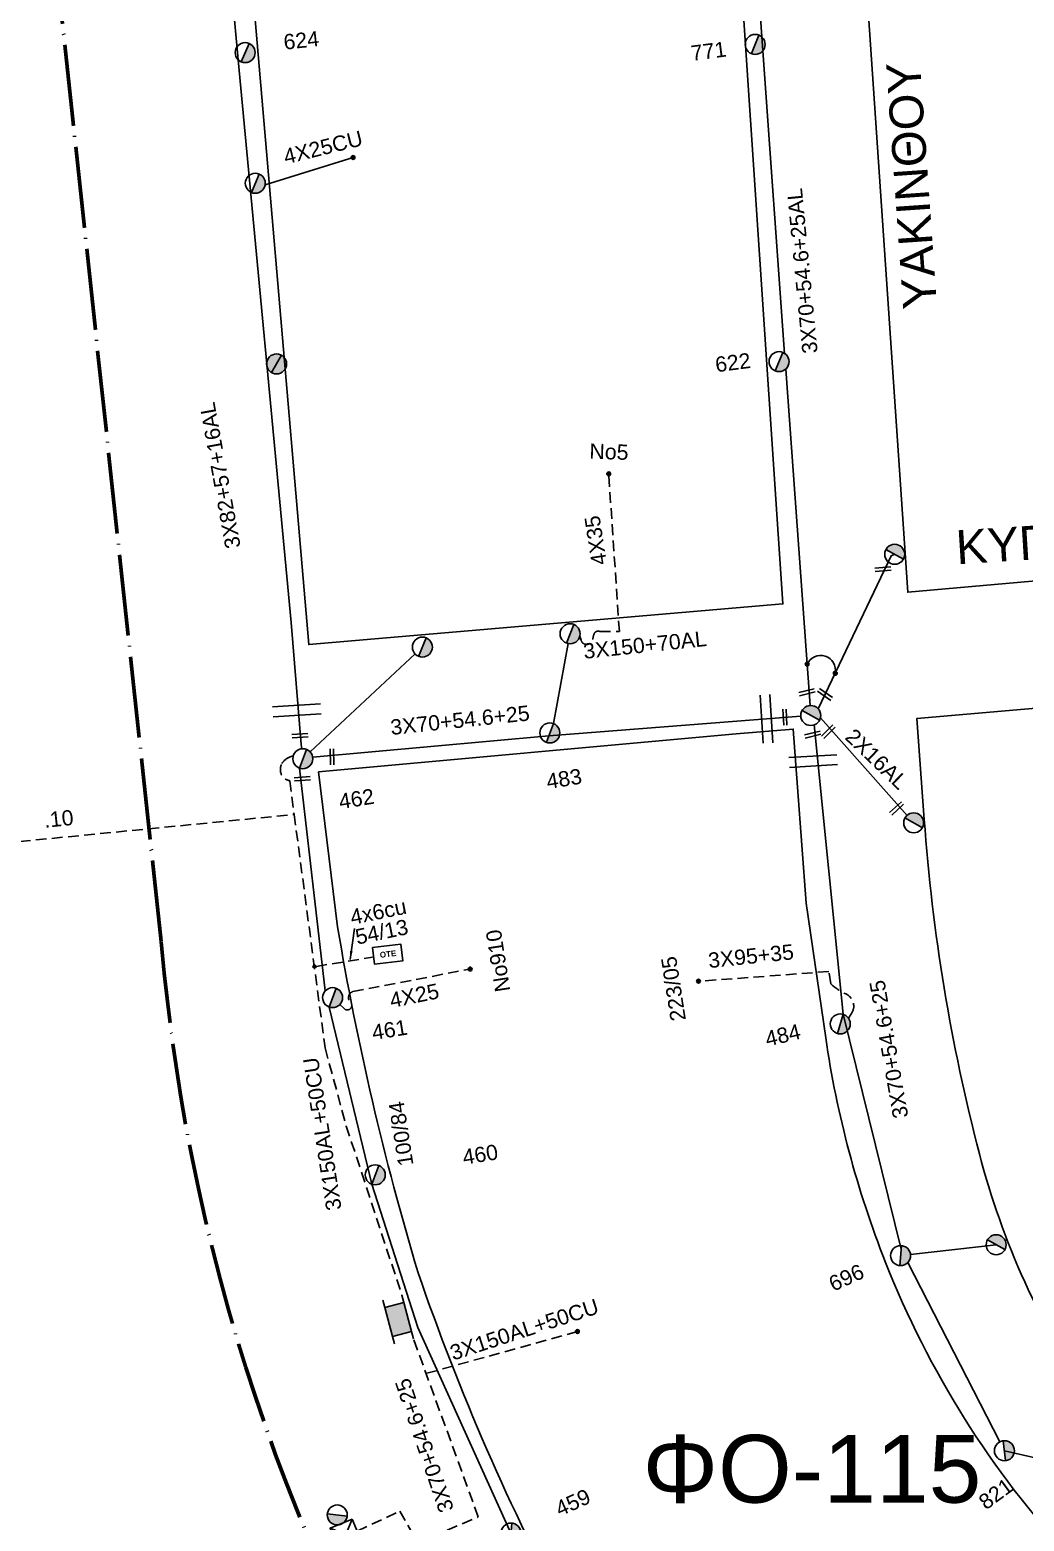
# Model space of a CAD drawing. Header units: millimetres. Extents: x 918 to 3138, y 719 to 1759.
# Drawn here: x 1130.3 to 1247.6, y 895.1 to 1071.1 of the extents above; entities that cross this region are included whole.
import ezdxf

# ---------------------------------------------------------------- set-up
doc = ezdxf.new("R2010")
doc.units = ezdxf.units.MM
doc.header["$LTSCALE"] = 0.5
doc.linetypes.add('ACAD_ISO04W100', pattern=[30, 24, -3, 0, -3])
doc.linetypes.add('DASHED', pattern=[19.05, 12.7, -6.35])
for name, color, linetype in [('Link Box 4 Διευθύνσεων', 7, 'Continuous'), ('Pillar OTE', 7, 'Continuous'), ('Άγνωστα', 7, 'Continuous'), ('Γυμνά εναέρια ΧΤ (1Φ)   2x16AL', 7, 'Continuous'), ('Επιγραφές - Σχήματα', 7, 'Continuous'), ('Καλώδια ΧΤ   3x150+70AL', 7, 'DASHED'), ('Καλώδια ΧΤ   3x150AL+50CU', 7, 'DASHED'), ('Καλώδια ΧΤ   4x25CU', 7, 'DASHED'), ('Καλώδια ΧΤ   4x6CU', 7, 'DASHED'), ('Μηχανική τομή', 7, 'Continuous'), ('Στύλος Ξύλινος', 7, 'Continuous'), ('Στύλος Ξύλινος @ 1', 7, 'Continuous'), ('Στύλος ΦΜ', 7, 'Continuous'), ('Στύλος ΦΜ @ 1', 7, 'Continuous'), ('Συνδέσεις', 7, 'Continuous'), ('Συνεστραμμένα ΧΤ   3x70+54.6+25 AL', 7, 'SYN_LINE'), ('Τομή', 7, 'Continuous'), ('Υποσταθμός εναέριος 2 στύλων', 7, 'Continuous'), ('Υποσταθμός πόλεως', 7, 'Continuous'), ('Υπόβαθρο ΔΕΗ', 7, 'Continuous'), ('Υπόγεια Καλώδια Δικτύου ΧΤ   .10', 7, 'DASHED'), ('Υπόγεια καλώδια Παροχών ΧΤ   4x25', 7, 'DASHED')]:
    doc.layers.add(name, color=color, linetype=linetype)
doc.styles.add('arial', font='ARIAL.TTF')
doc.styles.get("Standard").update_dxf_attribs({"font": 'ARIAL.TTF'})
doc.linetypes.add('SYN_LINE', pattern='A,0.5,-0.0001,["/\\/\\/\\/",Standard,S=0.1,R=0,X=0,Y=-0.05],-0.25', length=0.7501)
doc.dimstyles.new('ISO-25', dxfattribs={"dimtxt": 2.5, "dimasz": 2.5, "dimexe": 1.25, "dimexo": 0.625, "dimtad": 1, "dimtxsty": 'Standard', "dimcen": 2.5, "dimadec": 0, "dimazin": 0, "dimtfac": 1, "dimtmove": 0, "dimatfit": 3, "dimfxl": 1, "dimarcsym": 0})

# ---------------------------------------------------------------- blocks, each defined once
blk = doc.blocks.new('ΜΗΧΑΝΙΚΗ ΤΟΜΗ')
at = {"layer": 'Μηχανική τομή', "ltscale": 40}
for p, q in [((-1.89, 0.78), (1.89, 0.78)), ((1.89, 0), (-1.89, 0))]:
    blk.add_line(p, q, dxfattribs=at)
blk = doc.blocks.new('ΤΟΜΗ')
at = {"layer": 'Τομή', "ltscale": 40}
for p, q in [((-5.68, 0), (5.68, 0)), ((5.68, -2.33), (-5.68, -2.33))]:
    blk.add_line(p, q, dxfattribs=at)
blk = doc.blocks.new('ΥΠΑΡΧΩΝ ΤΣΙΜΕΝΤΕΝΙΟΣ ΣΤΥΛΟΣ')
at = {"layer": 'Στύλος ΦΜ'}
blk.add_hatch(color=7, dxfattribs=at).paths.add_polyline_path([(-1.29, -2.28, 0.574793), (2.62, 0, 0.268822), (1.3, 2.27)])
at = {"layer": 'Στύλος ΦΜ', "color": 7}
blk.add_line((-1.29, -2.28), (1.3, 2.27), dxfattribs=at)
blk.add_circle((0, 0), 2.62, dxfattribs=at)
at = {"layer": 'Στύλος ΦΜ', "flags": 4}
for tag, p in [('ΑΡΙΘΜΟΣ', (-4.68, 8.05)), ('ΤΥΠΟΣ', (-4.91, 3.03))]:
    blk.add_attdef(tag, p, '', height=4, dxfattribs=at)
blk = doc.blocks.new('ΥΠΟΣΤΑΘΜΟΣ ΕΝΑΕΡΙΟΣ ΕΠΙ 2 ΣΤΥΛΩΝ')
at = {"layer": 'Υποσταθμός εναέριος 2 στύλων', "linetype": 'Continuous'}
for points in [[(-11.97, -2.11, 0.574793), (-8.45, -0.07, 0.268822), (-9.64, 1.98)], [(9.68, -2.15, 0.574793), (13.19, -0.1, 0.268822), (12.01, 1.95)]]:
    blk.add_hatch(color=256, dxfattribs=at).paths.add_polyline_path(points)
for p, q in [((-11.97, -2.11), (-9.64, 1.98)), ((9.68, -2.15), (12.01, 1.95))]:
    blk.add_line(p, q, dxfattribs=at)
for centre in [(-10.81, -0.07), (10.84, -0.1)]:
    blk.add_circle(centre, 2.36, dxfattribs=at)
at = {"layer": 'Υποσταθμός πόλεως', "linetype": 'Continuous', "ltscale": 40}
blk.add_lwpolyline([(-8.57, 2.82), (8.57, 2.82), (8.57, -2.82), (-8.57, -2.82)], close=True, dxfattribs=at)
for points in [[(-5.75, 0), (-8.57, 2.82)], [(-8.57, -2.82), (-5.75, 0)], [(-5.75, 0), (5.75, 0)], [(5.75, 0), (8.57, 2.82)], [(8.57, -2.82), (5.75, 0)]]:
    blk.add_lwpolyline(points, dxfattribs=at)
at = {"layer": 'Υποσταθμός εναέριος 2 στύλων', "ltscale": 40, "flags": 1}
for tag, p in [('ΜΕΤΑΣΧΗΜΑΤΙΣΜΟΣ', (14.09, 2.51)), ('ΙΣΧΥΣ', (14.07, -0.28)), ('ΑΡΙΘΜΟΣ', (14.19, -3))]:
    blk.add_attdef(tag, p, '', height=1.8, dxfattribs=at)
blk = doc.blocks.new('ΥΠΑΡΧΩΝ ΞΥΛΙΝΟΣ ΣΤΥΛΟΣ')
at = {"layer": 'Στύλος Ξύλινος'}
h = blk.add_hatch(color=7, dxfattribs=at)
h.paths.add_polyline_path([(-2.62, 0, 0.270008), (-1.29, -2.28), (1.3, 2.27, 0.576266)])
h.paths.add_polyline_path([(-1.29, -2.28, 0.574793), (2.62, 0, 0.268822), (1.3, 2.27)])
at = {"layer": 'Στύλος Ξύλινος', "color": 7}
blk.add_line((-1.29, -2.28), (1.3, 2.27), dxfattribs=at)
blk.add_circle((0, 0), 2.62, dxfattribs=at)
at = {"layer": 'Στύλος Ξύλινος', "flags": 4}
for tag, p in [('ΑΡΙΘΜΟΣ', (-4.91, 8.6)), ('ΤΥΠΟΣ', (-4.85, 3.39))]:
    blk.add_attdef(tag, p, '', height=4, dxfattribs=at)
blk = doc.blocks.new('LINK BOX 4 ΑΝΑΧΩΡΗΣΕΩΝ')
at = {"layer": 'Link Box 4 Διευθύνσεων', "ltscale": 40}
blk.add_hatch(color=256, dxfattribs=at).paths.add_polyline_path([(-3.54, 0), (-3.54, -4.67), (3.54, -4.67), (3.54, 0)])
for p, q in [((-3.54, 0), (-5.33, 0)), ((5.33, 0), (3.54, 0)), ((-3.54, -4.67), (-5.33, -4.67)), ((5.33, -4.67), (3.54, -4.67))]:
    blk.add_line(p, q, dxfattribs=at)
blk.add_lwpolyline([(-3.54, -4.67), (-3.54, 0), (3.54, 0), (3.54, -4.67)], close=True, dxfattribs=at)
blk = doc.blocks.new('TSONTA XT1')
at = {"ltscale": 40}
h = blk.add_hatch(color=256, dxfattribs=at)
h.dxf.hatch_style = 1
h.paths.add_polyline_path([(595.96, 2487.66), (597.07, 2488.77), (595.96, 2489.87), (594.85, 2488.77)])
blk.add_lwpolyline([(594.85, 2488.77), (595.96, 2489.87), (597.07, 2488.77), (595.96, 2487.66)], close=True, dxfattribs=at)
blk = doc.blocks.new('PILLAR ΟΤΕ')
at = {"layer": 'Pillar OTE', "ltscale": 40}
blk.add_lwpolyline([(-3.31, 2.02), (3.39, 2.02), (3.39, -1.99), (-3.31, -1.99)], close=True, dxfattribs=at)
at = {"layer": 'Pillar OTE', "insert": (-1.81, 0.71), "char_height": 1.3575, "width": 109.961, "attachment_point": 1}
blk.add_mtext('{\\fArial|b1|i0|c161|p34;OTE}', dxfattribs=at)
blk = doc.blocks.new('_ΣΥΝΔΕΣΗ')
at = {"layer": 'Συνδέσεις', "linetype": 'SYN_LINE', "ltscale": 40}
blk.add_hatch(color=256, dxfattribs=at).paths.add_polyline_path([(0.5, -0.01, 1), (-0.5, -0.01, 1)])
at = {"layer": 'Συνδέσεις'}
blk.add_circle((0, -0.01), 0.5, dxfattribs=at)

msp = doc.modelspace()

# ---------------------------------------------------------------- linework, layer by layer
at = {"layer": 'Άγνωστα', "color": 5, "ltscale": 40}
msp.add_lwpolyline([(1150.58, 1114.26), (1154.86, 1067.55), (1161.12, 1001.15), (1162.29, 986.76), (1162.35, 986.26)], dxfattribs=at)
at = {"layer": 'Άγνωστα', "color": 173, "linetype": 'DASHED', "ltscale": 0.2}
msp.add_lwpolyline([(1195.15, 999.54), (1195.3, 999.07, 0.779543), (1196.67, 999.15, -0.020882), (1196.82, 999.77, -0.457761), (1197.52, 1000.1), (1199.82, 1000.08), (1198.56, 1018.69)], format="xyb", dxfattribs=at)
at = {"layer": 'Άγνωστα', "color": 62, "linetype": 'DASHED', "ltscale": 0.2}
msp.add_lwpolyline([(1226.85, 954.47), (1227.21, 955.02, 0.459381), (1226.55, 957.33, -0.079898), (1224.76, 958.53), (1224.52, 959.98), (1209.15, 958.83)], format="xyb", dxfattribs=at)
at = {"layer": 'Άγνωστα', "color": 173, "linetype": 'DASHED', "ltscale": 0.2}
msp.add_lwpolyline([(1168.88, 893.96), (1173.92, 896.3), (1176.01, 892.59), (1183.17, 895.62), (1175.53, 916.66)], dxfattribs=at)
at = {"layer": 'Γυμνά εναέρια ΧΤ (1Φ)   2x16AL', "color": 62, "ltscale": 40}
msp.add_lwpolyline([(1223.55, 989.92), (1233.76, 978.4)], dxfattribs=at)
at = {"layer": 'Επιγραφές - Σχήματα', "color": 1, "linetype": 'ACAD_ISO04W100', "lineweight": 60, "ltscale": 0.8}
msp.add_lwpolyline([(1061.96, 1743.03), (1145.77, 963.48)], dxfattribs=at)
at = {"layer": 'Επιγραφές - Σχήματα', "color": 7, "linetype": 'Continuous', "ltscale": 0.2}
msp.add_arc((1223.57, 995.52), 1.75, 348.3534, 156.1065, dxfattribs=at)
at = {"layer": 'Επιγραφές - Σχήματα', "color": 1, "linetype": 'ACAD_ISO04W100', "lineweight": 60, "ltscale": 0.8}
msp.add_arc((1378.95, 983.71), 234.05, 184.9566, 241.8922, dxfattribs=at)
at = {"layer": 'Καλώδια ΧΤ   3x150+70AL', "color": 173, "linetype": 'Continuous', "ltscale": 0.2}
msp.add_lwpolyline([(1192.03, 989.23), (1193.79, 998.68)], dxfattribs=at)
at = {"layer": 'Καλώδια ΧΤ   3x150AL+50CU', "color": 173, "linetype": 'DASHED', "ltscale": 0.2}
msp.add_line((1194.87, 917.5), (1177.02, 912.55), dxfattribs=at)
at = {"layer": 'Καλώδια ΧΤ   3x150AL+50CU', "color": 173, "ltscale": 0.2}
msp.add_lwpolyline([(1161.35, 985.43), (1161, 985.31, 0.200311), (1159.96, 984.4, 0.499354), (1160.93, 982.49), (1161.46, 978.51), (1165.1, 950.96), (1167.6, 941.75), (1174.16, 921.81)], format="xyb", dxfattribs=at)
at = {"layer": 'Καλώδια ΧΤ   4x25CU', "color": 5, "linetype": 'SYN_LINE', "ltscale": 10}
msp.add_lwpolyline([(1158.03, 1052.8), (1168.4, 1056.03)], dxfattribs=at)
at = {"layer": 'Καλώδια ΧΤ   4x6CU', "color": 173, "linetype": 'DASHED', "ltscale": 0.2}
msp.add_lwpolyline([(1164.07, 960.59), (1170.69, 961.67)], dxfattribs=at)
at = {"layer": 'Συνεστραμμένα ΧΤ   3x70+54.6+25 AL', "color": 62, "ltscale": 10}
msp.add_line((1234.17, 926.6), (1244.27, 927.74), dxfattribs=at)
at = {"layer": 'Συνεστραμμένα ΧΤ   3x70+54.6+25 AL', "color": 27, "ltscale": 20}
for points in [[(1214.41, 1101.6), (1216.74, 1068.61), (1219.32, 1032.92)], [(1219.45, 1031.07), (1222.32, 991.36)], [(1223.29, 990.97), (1231.9, 1009.04), (1232.3, 1009.21)]]:
    msp.add_lwpolyline(points, dxfattribs=at)
at = {"layer": 'Συνεστραμμένα ΧΤ   3x70+54.6+25 AL', "color": 173, "ltscale": 20}
for points in [[(1175.71, 997.46), (1163.34, 985.89)], [(1163.64, 985.28), (1191.5, 987.8), (1221.23, 990.1)]]:
    msp.add_lwpolyline(points, dxfattribs=at)
at = {"layer": 'Συνεστραμμένα ΧΤ   3x70+54.6+25 AL', "color": 62, "ltscale": 20}
for points in [[(1222.8, 989.08), (1226.21, 954.93), (1233.08, 927.21)], [(1233.87, 925.66), (1244.71, 904.48)], [(1245.25, 903.44), (1261.3, 899.76)]]:
    msp.add_lwpolyline(points, dxfattribs=at)
at = {"layer": 'Συνεστραμμένα ΧΤ   3x70+54.6+25 AL', "color": 6, "ltscale": 20}
for points in [[(1162.07, 983.98), (1165.12, 957.7)], [(1165.58, 955.79), (1170.62, 934.89), (1176.05, 917.99), (1187.03, 893.73), (1204.63, 862.46)]]:
    msp.add_lwpolyline(points, dxfattribs=at)
at = {"layer": 'Υπόβαθρο ΔΕΗ'}
for points in [[(1227.17, 1102.82), (1283.76, 1107.73), (1290.77, 1009.77), (1233.84, 1004.73), (1227.17, 1102.82)], [(1154.76, 1096.6), (1212.54, 1101.69), (1219.12, 1003.36), (1163.18, 998.56), (1154.76, 1096.6)]]:
    msp.add_lwpolyline(points, dxfattribs=at)
for points in [[(1295.23, 940.38), (1291.62, 994.76), (1234.93, 989.85), (1235.79, 977.93, 0.045879), (1242.3, 938.45, 0.085761), (1255.49, 909.4, 0.065278), (1262.13, 901.95), (1295.23, 940.38)], [(1164.33, 983.55), (1213.59, 988.02), (1220.33, 988.59), (1221.84, 968.05), (1224.16, 952.17, 0.057755), (1231.22, 925.66, 0.092972), (1253.07, 890.89), (1244.14, 880.13), (1244.37, 879.49), (1255.43, 869.5), (1230.07, 837.6), (1217.98, 849.41, -0.056985), (1193.96, 883.44, -0.040172), (1176.08, 924.43, -0.031597), (1166.58, 965.25), (1164.33, 983.55)]]:
    msp.add_lwpolyline(points, format="xyb", dxfattribs=at)
at = {"layer": 'Υπόγεια Καλώδια Δικτύου ΧΤ   .10', "color": 173, "ltscale": 0.2}
msp.add_lwpolyline([(1125.32, 974.73), (1125.51, 975.13, -0.641586), (1127.19, 975.13), (1161.46, 978.51)], format="xyb", dxfattribs=at)
at = {"layer": 'Υπόγεια καλώδια Παροχών ΧΤ   4x25', "color": 6, "ltscale": 0.2}
msp.add_lwpolyline([(1166.84, 956.08), (1167.34, 955.6, 0.993772), (1168.09, 956.37, -0.560395), (1168.38, 957.62), (1182.21, 960.27)], format="xyb", dxfattribs=at)
msp.add_lwpolyline([(1165.99, 956.9), (1165.99, 956.9)], dxfattribs=at)

# ---------------------------------------------------------------- block references
at = {"layer": 'Link Box 4 Διευθύνσεων', "xscale": 0.5, "yscale": 0.5, "zscale": 0.5, "rotation": 284.931037715062}
msp.add_blockref('LINK BOX 4 ΑΝΑΧΩΡΗΣΕΩΝ', (1174.85, 919.23), dxfattribs=at)
at = {"layer": 'Pillar OTE', "xscale": 0.5, "yscale": 0.5, "zscale": 0.5, "rotation": 6.706085331052135}
msp.add_blockref('PILLAR ΟΤΕ', (1172.46, 962.02), dxfattribs=at)
at = {"layer": 'Μηχανική τομή'}
for p, xscale, yscale, zscale, rotation in [((1230.9, 1007.65), 0.4999999999999992, 0.4999999999999992, 0.4999999999999992, 184.1092809294413), ((1221.9, 993.13), 0.4999999999999994, 0.4999999999999994, 0.4999999999999994, 193.7099922472569), ((1224.2, 992.83), 0.4999999999999994, 0.4999999999999994, 0.4999999999999994, 145.4726690406983), ((1219.55, 990), 0.4999999999999994, 0.4999999999999994, 0.4999999999999994, 92.77403577918446), ((1224.34, 988.42), 0.4999999999999994, 0.4999999999999994, 0.4999999999999994, 225.7427953513206), ((1162.13, 988), 0.4999999999999992, 0.4999999999999992, 0.4999999999999992, 184.1092809294413), ((1222.58, 988.13), 0.4999999999999994, 0.4999999999999994, 0.4999999999999994, 193.7099922472569), ((1165.73, 985.31), 0.4999999999999997, 0.4999999999999997, 0.4999999999999997, 270.577947933592), ((1162.41, 982.92), 0.4999999999999992, 0.4999999999999992, 0.4999999999999992, 184.1092809294413), ((1232.4, 979.37), 0.4999999999999994, 0.4999999999999994, 0.4999999999999994, 222.5137609717473)]:
    msp.add_blockref('ΜΗΧΑΝΙΚΗ ΤΟΜΗ', p, dxfattribs=dict(at, xscale=xscale, yscale=yscale, zscale=zscale, rotation=rotation))
at = {"layer": 'Στύλος Ξύλινος @ 1', "ltscale": 40, "xscale": 0.4499999999998181, "yscale": 0.4499999999998181, "zscale": 0.4499999999998181}
msp.add_blockref('ΥΠΑΡΧΩΝ ΞΥΛΙΝΟΣ ΣΤΥΛΟΣ', (1159.38, 1031.67), dxfattribs=at)
at = {"layer": 'Στύλος ΦΜ @ 1', "ltscale": 40}
ref = msp.add_blockref('ΥΠΑΡΧΩΝ ΤΣΙΜΕΝΤΕΝΙΟΣ ΣΤΥΛΟΣ', (1155.67, 1068.4), dxfattribs=dict(at, xscale=0.449999999999818, yscale=0.449999999999818, zscale=0.449999999999818, rotation=6.048112043606745))
ref.add_attrib('ΤΥΠΟΣ', '624', (1160.3, 1068.74), dxfattribs={"layer": 'Στύλος ΦΜ', "height": 1.8, "rotation": 6.0481, "flags": 4})
ref = msp.add_blockref('ΥΠΑΡΧΩΝ ΤΣΙΜΕΝΤΕΝΙΟΣ ΣΤΥΛΟΣ', (1215.84, 1069.37), dxfattribs=dict(at, xscale=0.449999999999818, yscale=0.449999999999818, zscale=0.449999999999818, rotation=7.333960495375943))
ref.add_attrib('ΤΥΠΟΣ', '771', (1208.38, 1067.42), dxfattribs={"layer": 'Στύλος ΦΜ', "height": 1.8, "rotation": 7.334, "flags": 4})
at = {"layer": 'Στύλος ΦΜ @ 1', "ltscale": 40, "xscale": 0.449999999999818, "yscale": 0.449999999999818, "zscale": 0.449999999999818}
for p, rotation in [((1156.87, 1052.99), 7.333960495375943), ((1232.3, 1009.21), 90.57296713480032), ((1176.58, 998.26), 7.333960495375943), ((1194.01, 999.83), 7.333960495375943), ((1222.4, 990.19), 90.57296713480032), ((1234.54, 977.52), 90.57296713480032), ((1244.27, 927.74), 90.57296713480032)]:
    msp.add_blockref('ΥΠΑΡΧΩΝ ΤΣΙΜΕΝΤΕΝΙΟΣ ΣΤΥΛΟΣ', p, dxfattribs=dict(at, rotation=rotation))
at = {"layer": 'Στύλος ΦΜ @ 1', "ltscale": 40}
ref = msp.add_blockref('ΥΠΑΡΧΩΝ ΤΣΙΜΕΝΤΕΝΙΟΣ ΣΤΥΛΟΣ', (1218.66, 1031.94), dxfattribs=dict(at, xscale=0.449999999999818, yscale=0.449999999999818, zscale=0.449999999999818, rotation=7.333960495375943))
ref.add_attrib('ΤΥΠΟΣ', '622', (1211.25, 1030.68), dxfattribs={"layer": 'Στύλος ΦΜ', "height": 1.8, "rotation": 7.334, "flags": 4})
ref = msp.add_blockref('ΥΠΑΡΧΩΝ ΤΣΙΜΕΝΤΕΝΙΟΣ ΣΤΥΛΟΣ', (1191.62, 988.13), dxfattribs=dict(at, xscale=0.449999999999818, yscale=0.449999999999818, zscale=0.449999999999818, rotation=9.308020021251778))
ref.add_attrib('ΤΥΠΟΣ', '483', (1191.37, 981.5), dxfattribs={"layer": 'Στύλος ΦΜ', "height": 1.8, "rotation": 9.308, "flags": 4})
ref = msp.add_blockref('ΥΠΑΡΧΩΝ ΤΣΙΜΕΝΤΕΝΙΟΣ ΣΤΥΛΟΣ', (1162.48, 985.09), dxfattribs=dict(at, xscale=0.449999999999818, yscale=0.449999999999818, zscale=0.449999999999818, rotation=9.308020021251778))
ref.add_attrib('ΤΥΠΟΣ', '462', (1166.88, 979.13), dxfattribs={"layer": 'Στύλος ΦΜ', "height": 1.8, "rotation": 9.308, "flags": 4})
ref = msp.add_blockref('ΥΠΑΡΧΩΝ ΤΣΙΜΕΝΤΕΝΙΟΣ ΣΤΥΛΟΣ', (1165.99, 956.9), dxfattribs=dict(at, xscale=0.449999999999818, yscale=0.449999999999818, zscale=0.449999999999818, rotation=9.308020021251778))
ref.add_attrib('ΤΥΠΟΣ', '461', (1170.79, 951.88), dxfattribs={"layer": 'Στύλος ΦΜ', "height": 1.8, "rotation": 9.308, "flags": 4})
ref = msp.add_blockref('ΥΠΑΡΧΩΝ ΤΣΙΜΕΝΤΕΝΙΟΣ ΣΤΥΛΟΣ', (1225.88, 953.8), dxfattribs=dict(at, xscale=0.449999999999818, yscale=0.449999999999818, zscale=0.449999999999818, rotation=13.48592795335201))
ref.add_attrib('ΤΥΠΟΣ', '484', (1217.27, 951.11), dxfattribs={"layer": 'Στύλος ΦΜ', "height": 1.8, "rotation": 13.4859, "flags": 4})
ref = msp.add_blockref('ΥΠΑΡΧΩΝ ΤΣΙΜΕΝΤΕΝΙΟΣ ΣΤΥΛΟΣ', (1171.02, 935.99), dxfattribs=dict(at, xscale=0.449999999999818, yscale=0.449999999999818, zscale=0.449999999999818, rotation=9.308020021251778))
ref.add_attrib('ΤΥΠΟΣ', '460', (1181.48, 937.17), dxfattribs={"layer": 'Στύλος ΦΜ', "height": 1.8, "rotation": 9.308, "flags": 4})
ref = msp.add_blockref('ΥΠΑΡΧΩΝ ΤΣΙΜΕΝΤΕΝΙΟΣ ΣΤΥΛΟΣ', (1233, 926.46), dxfattribs=dict(at, xscale=0.449999999999818, yscale=0.449999999999818, zscale=0.449999999999818, rotation=24.38262209959417))
ref.add_attrib('ΤΥΠΟΣ', '696', (1225.06, 922.19), dxfattribs={"layer": 'Στύλος ΦΜ', "height": 1.8, "rotation": 24.3826, "flags": 4})
ref = msp.add_blockref('ΥΠΑΡΧΩΝ ΤΣΙΜΕΝΤΕΝΙΟΣ ΣΤΥΛΟΣ', (1245.25, 903.44), dxfattribs=dict(at, xscale=0.449999999999818, yscale=0.449999999999818, zscale=0.449999999999818, rotation=36.45690919242719))
ref.add_attrib('ΤΥΠΟΣ', '821', (1243.07, 896.39), dxfattribs={"layer": 'Στύλος ΦΜ', "height": 1.8, "rotation": 36.4569, "flags": 4})
ref = msp.add_blockref('ΥΠΑΡΧΩΝ ΤΣΙΜΕΝΤΕΝΙΟΣ ΣΤΥΛΟΣ', (1187.03, 893.72), dxfattribs=dict(at, xscale=0.449999999999818, yscale=0.449999999999818, zscale=0.449999999999818, rotation=24.38262209959417))
ref.add_attrib('ΤΥΠΟΣ', '459', (1192.79, 895.65), dxfattribs={"layer": 'Στύλος ΦΜ', "height": 1.8, "rotation": 24.3826, "flags": 4})
at = {"layer": 'Συνδέσεις'}
for name, p, xscale, yscale, zscale in [('_ΣΥΝΔΕΣΗ', (1168.4, 1056.03), 0.4500000000000455, 0.4500000000000455, 0.4500000000000455), ('_ΣΥΝΔΕΣΗ', (1198.56, 1018.7), 0.4500000000000455, 0.4500000000000455, 0.4500000000000455), ('_ΣΥΝΔΕΣΗ', (1221.97, 996.24), 0.4500000000000455, 0.4500000000000455, 0.4500000000000455), ('_ΣΥΝΔΕΣΗ', (1225.29, 995.17), 0.4500000000000455, 0.4500000000000455, 0.4500000000000455), ('TSONTA XT1', (1044.66, 462.83), 0.2, 0.2, 0.2), ('_ΣΥΝΔΕΣΗ', (1182.21, 960.28), 0.4500000000000455, 0.4500000000000455, 0.4500000000000455), ('_ΣΥΝΔΕΣΗ', (1209.15, 958.84), 0.4500000000000455, 0.4500000000000455, 0.4500000000000455), ('_ΣΥΝΔΕΣΗ', (1194.87, 917.51), 0.4500000000000455, 0.4500000000000455, 0.4500000000000455)]:
    msp.add_blockref(name, p, dxfattribs=dict(at, xscale=xscale, yscale=yscale, zscale=zscale))
at = {"layer": 'Τομή'}
for p, xscale, yscale, zscale, rotation in [((1216.6, 989.74), 0.4999999999999997, 0.4999999999999997, 0.4999999999999997, 93.54597590883589), ((1161.73, 991.37), 0.4999999999999998, 0.4999999999999998, 0.4999999999999998, 3.545975908835903), ((1222.66, 985.39), 0.4999999999999998, 0.4999999999999998, 0.4999999999999998, 3.545975908835903)]:
    msp.add_blockref('ΤΟΜΗ', p, dxfattribs=dict(at, xscale=xscale, yscale=yscale, zscale=zscale, rotation=rotation))
at = {"layer": 'Υποσταθμός εναέριος 2 στύλων', "xscale": 0.4999999999999999, "yscale": 0.4999999999999999, "zscale": 0.4999999999999999, "rotation": 292.5148682410736}
msp.add_blockref('ΥΠΟΣΤΑΘΜΟΣ ΕΝΑΕΡΙΟΣ ΕΠΙ 2 ΣΤΥΛΩΝ', (1168.64, 890.88), dxfattribs=at)

# ---------------------------------------------------------------- texts
at = {"ltscale": 40, "char_height": 4, "width": 17.8089, "attachment_point": 1, "style": 'arial'}
for s, insert, rotation in [('ΥΑΚΙΝΘΟΥ', (1233.31, 1038.03), 93.9805), ('ΚΥΠΡΟΥ', (1239.4, 1012.02), 3.5291)]:
    msp.add_mtext(s, dxfattribs=dict(at, insert=insert, rotation=rotation))
at = {"ltscale": 40, "insert": (1202.55, 905.31), "char_height": 4, "width": 17.8089, "attachment_point": 1, "style": 'arial'}
msp.add_mtext('{\\H2x;ΦO-115}', dxfattribs=at)
at = {"layer": 'Άγνωστα', "ltscale": 40, "char_height": 1.8, "width": 17.1868, "attachment_point": 1, "style": 'arial'}
for s, insert, rotation in [('3X82+57+16AL', (1153.38, 1009.75), 100.2661), ('Νο5', (1196.32, 1022.29), 358.1465), ('4X35', (1196.58, 1007.81), 98.8428), ('Νο910', (1185.18, 957.44), 98.8226), ('3X95+35', (1210.21, 962.17), 5.9994), ('223/05', (1205.9, 954), 98.8658), ('100/84', (1173.76, 936.89), 98.8226)]:
    msp.add_mtext(s, dxfattribs=dict(at, insert=insert, rotation=rotation))
at = {"layer": 'Γυμνά εναέρια ΧΤ (1Φ)   2x16AL', "ltscale": 40, "insert": (1227.57, 988.81), "char_height": 1.8, "width": 17.1868, "attachment_point": 1, "rotation": 316.1671, "style": 'arial'}
msp.add_mtext('2X16AL', dxfattribs=at)
at = {"layer": 'Καλώδια ΧΤ   3x150+70AL', "ltscale": 0.2, "insert": (1195.48, 998.66), "char_height": 1.8, "width": 17.1868, "attachment_point": 1, "rotation": 5.9994, "style": 'arial'}
msp.add_mtext('3X150+70AL', dxfattribs=at)
at = {"layer": 'Καλώδια ΧΤ   3x150AL+50CU', "ltscale": 0.2, "char_height": 1.8, "width": 17.1868, "attachment_point": 1, "style": 'arial'}
for insert, rotation in [((1165.28, 931.66), 98.8226), ((1179.65, 915.78), 17.9885)]:
    msp.add_mtext('3X150AL+50CU', dxfattribs=dict(at, insert=insert, rotation=rotation))
at = {"layer": 'Καλώδια ΧΤ   4x25CU', "ltscale": 0.2, "insert": (1160.03, 1056.96), "char_height": 1.8, "width": 17.1868, "attachment_point": 1, "rotation": 13.8779, "style": 'arial'}
msp.add_mtext('4X25CU', dxfattribs=at)
at = {"layer": 'Συνεστραμμένα ΧΤ   3x70+54.6+25 AL', "ltscale": 20, "insert": (1221.43, 1032.81), "char_height": 1.8, "width": 17.1868, "attachment_point": 1, "rotation": 95.4676, "style": 'arial'}
msp.add_mtext('3X70+54.6+25AL', dxfattribs=at)
at = {"layer": 'Συνεστραμμένα ΧΤ   3x70+54.6+25 AL', "ltscale": 40, "char_height": 1.8, "width": 17.1868, "attachment_point": 1, "style": 'arial'}
for insert, rotation in [((1172.72, 989.68), 5.9994), ((1232.15, 942.52), 99.9686), ((1178.62, 895.95), 108.8022)]:
    msp.add_mtext('3X70+54.6+25', dxfattribs=dict(at, insert=insert, rotation=rotation))
at = {"layer": 'Υπόγεια Καλώδια Δικτύου ΧΤ   .10', "ltscale": 40, "insert": (1131.84, 978.72), "char_height": 1.8, "width": 17.1868, "attachment_point": 1, "rotation": 5.9994, "style": 'arial'}
msp.add_mtext('.10', dxfattribs=at)
at = {"layer": 'Υπόγεια καλώδια Παροχών ΧΤ   4x25', "ltscale": 0.2, "char_height": 1.8, "width": 17.1868, "attachment_point": 1, "rotation": 11.6518, "style": 'arial'}
for s, insert in [('4x6cu', (1167.91, 967.24)), ('54/13', (1168.52, 964.91)), ('4X25', (1172.57, 957.43))]:
    msp.add_mtext(s, dxfattribs=dict(at, insert=insert))

# ---------------------------------------------------------------- leaders
at = {"layer": 'Επιγραφές - Σχήματα', "ltscale": 40}
msp.add_leader([(1168.06, 961.39), (1168.57, 965.07)], dimstyle='ISO-25', override={"dimasz": 1, "dimtad": 0}, dxfattribs=at)

doc.saveas('drawing.dxf')
